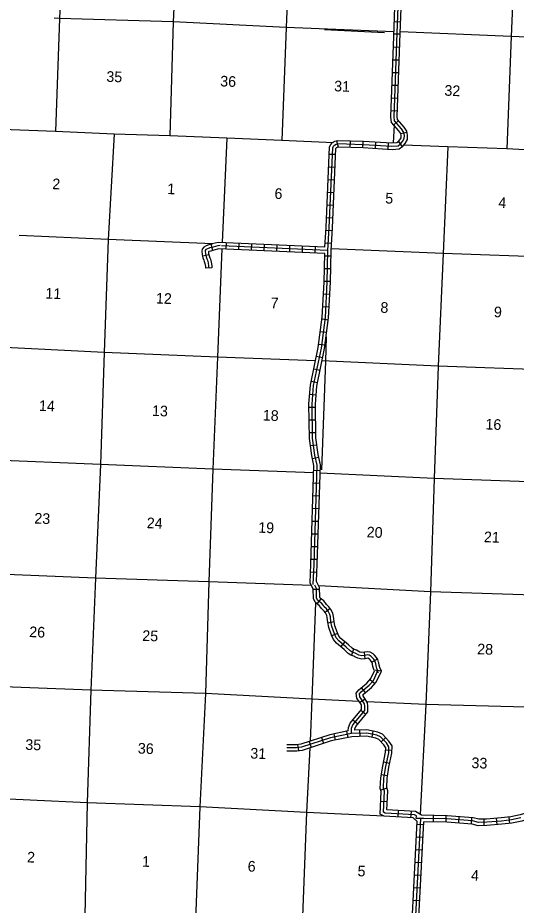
# Model space of a CAD drawing. Extents: x 291208 to 1127536, y 15644499 to 16741055.
# Drawn here: x 739330 to 762698, y 16472429 to 16514079 of the extents above; entities that cross this region are included whole.
import ezdxf

# ---------------------------------------------------------------- set-up
doc = ezdxf.new("R2010")
doc.units = 0
for name, color, linetype in [('L13', 7, 'Continuous'), ('L14', 7, 'Continuous'), ('L8', 7, 'Continuous'), ('L9', 7, 'Continuous')]:
    doc.layers.add(name, color=color, linetype=linetype)

msp = doc.modelspace()

# ---------------------------------------------------------------- linework, layer by layer
at = {"layer": 'L13'}
msp.add_line((756969, 16509037), (756935, 16508209), dxfattribs=at)
for points in [[(752307, 16523985), (752139, 16518918), (751913, 16513621), (751713, 16508323)], [(741634, 16522618), (741508, 16519299), (741292, 16514052), (741100, 16508737)], [(746721, 16516229), (746621, 16513886), (746452, 16508537)], [(762569, 16515782), (762459, 16513201), (762251, 16507920)], [(756963, 16513423), (751913, 16513621), (746621, 16513886), (741292, 16514052), (741040, 16514064)], [(772788, 16512797), (767778, 16512985), (762459, 16513201), (757262, 16513411)], [(754133, 16508209), (751713, 16508323), (749125, 16508433), (746452, 16508537), (743847, 16508614), (741100, 16508737), (738595, 16508837), (735713, 16508946), (733201, 16509063), (730561, 16509107), (727921, 16509160), (725159, 16509358), (722691, 16509574)], [(743847, 16508614), (743572, 16503679), (743387, 16498364), (743205, 16493116), (742978, 16487777), (742753, 16482530), (742586, 16477231), (742470, 16471939), (742159, 16466619), (742028, 16464114)], [(749125, 16508433), (748911, 16503528)], [(772655, 16507496), (770032, 16507597), (767570, 16507704), (764763, 16507786), (762251, 16507920), (759495, 16508017), (757416, 16508093)], [(759495, 16508017), (759277, 16503022), (759043, 16497733), (758843, 16492460), (758675, 16487136), (758458, 16481856), (758197, 16476691)], [(748480, 16503472), (743572, 16503679), (739395, 16503862)], [(748898, 16503228), (748698, 16498157), (748474, 16492901), (748290, 16487611), (748124, 16482371), (747872, 16477041), (747655, 16471744), (747396, 16466456), (747290, 16463880)], [(772313, 16502535), (769874, 16502642), (764538, 16502824), (759277, 16503022), (754023, 16503234)], [(753287, 16497982), (748698, 16498157), (743387, 16498364), (738095, 16498629), (732868, 16498842), (727523, 16499033), (722238, 16499248), (717077, 16499409), (711843, 16499681), (706568, 16499946), (701266, 16500195), (695964, 16500418), (693432, 16500509)], [(753784, 16499104), (753750, 16497965), (753572, 16492857)], [(772153, 16497196), (769697, 16497276), (764312, 16497544), (759043, 16497733), (753591, 16497972)], [(753206, 16492722), (748474, 16492901), (743205, 16493116), (737861, 16493340), (737844, 16493324), (735571, 16493420)], [(770508, 16492038), (769508, 16492095), (764162, 16492270), (758843, 16492460), (753506, 16492711)], [(753094, 16487429), (748290, 16487611), (742978, 16487777), (737642, 16488001), (732696, 16488250)], [(772801, 16486591), (769222, 16486741), (763995, 16486971), (758675, 16487136), (753438, 16487414)], [(753294, 16486626), (753123, 16482097), (753030, 16480132)], [(755329, 16481997), (753123, 16482097), (748124, 16482371), (742753, 16482530), (737434, 16482728), (732157, 16482951), (726780, 16483169), (721637, 16483388), (716443, 16483567), (711149, 16483807), (705899, 16484063), (700532, 16484363), (695930, 16484521)], [(767461, 16481545), (763737, 16481708), (758458, 16481856), (755698, 16481981)], [(753015, 16479812), (752871, 16476775), (752655, 16471511), (752387, 16466215), (752348, 16463730)], [(756489, 16476617), (752871, 16476775), (747872, 16477041), (742586, 16477231), (737226, 16477489), (731915, 16477663), (726586, 16477812), (721402, 16478083)]]:
    msp.add_lwpolyline(points, dxfattribs=at)
at = {"layer": 'L8'}
for p, q in [((756955, 16513207), (757175, 16518737)), ((756983, 16513901), (757281, 16513889)), ((756961, 16513329), (757260, 16513317)), ((756938, 16512708), (757236, 16512697)), ((756916, 16512112), (757214, 16512101)), ((756895, 16511516), (757193, 16511505)), ((756874, 16510919), (757172, 16510909)), ((756852, 16510323), (757151, 16510313)), ((756831, 16509727), (757129, 16509716)), ((756954, 16509056), (757179, 16509252)), ((757282, 16508655), (757575, 16508712)), ((754270, 16508308), (754346, 16508020)), ((754908, 16508303), (754898, 16508005)), ((755504, 16508283), (755495, 16507985)), ((756104, 16508249), (756086, 16507951)), ((756699, 16508214), (756682, 16507916)), ((757176, 16508272), (757349, 16508028)), ((753934, 16507684), (754232, 16507671)), ((753908, 16507088), (754206, 16507075)), ((753881, 16506492), (754179, 16506479)), ((753855, 16505896), (754153, 16505883)), ((753829, 16505300), (754127, 16505287)), ((753803, 16504704), (754101, 16504691)), ((753775, 16504110), (754073, 16504093)), ((748477, 16503160), (748393, 16503446)), ((753730, 16503319), (748725, 16503536)), ((753718, 16503019), (748757, 16503234)), ((749097, 16503220), (749110, 16503518)), ((749693, 16503195), (749706, 16503493)), ((750289, 16503169), (750302, 16503467)), ((750885, 16503143), (750898, 16503441)), ((751481, 16503117), (751494, 16503415)), ((752077, 16503091), (752090, 16503389)), ((752673, 16503065), (752686, 16503363)), ((753269, 16503039), (753282, 16503337)), ((753742, 16503514), (754040, 16503497)), ((748288, 16502955), (747998, 16502883)), ((753717, 16502913), (754015, 16502906)), ((748429, 16502350), (748131, 16502334)), ((753703, 16502317), (754001, 16502310)), ((753689, 16501720), (753987, 16501713)), ((753660, 16501128), (753958, 16501113)), ((753630, 16500533), (753928, 16500518)), ((753594, 16499950), (753890, 16499910)), ((753516, 16499358), (753811, 16499319)), ((753437, 16498767), (753733, 16498727)), ((753330, 16498191), (753622, 16498131)), ((753210, 16497606), (753502, 16497546)), ((753090, 16497022), (753382, 16496962)), ((753018, 16496412), (753316, 16496389)), ((752984, 16495803), (753282, 16495807)), ((752991, 16495207), (753290, 16495211)), ((752999, 16494610), (753297, 16494614)), ((753049, 16493998), (753345, 16494039)), ((753144, 16493397), (753435, 16493462)), ((753211, 16492847), (753509, 16492837)), ((753192, 16492250), (753490, 16492241)), ((753174, 16491654), (753472, 16491645)), ((753155, 16491058), (753453, 16491048)), ((753137, 16490461), (753435, 16490452)), ((753118, 16489865), (753416, 16489856)), ((753100, 16489269), (753398, 16489259)), ((753081, 16488672), (753379, 16488663)), ((753056, 16488079), (753354, 16488064)), ((753478, 16487253), (753180, 16487246)), ((753544, 16486808), (753355, 16486577)), ((753974, 16486356), (753740, 16486171)), ((754161, 16485727), (753868, 16485672)), ((754326, 16485189), (754052, 16485072)), ((754657, 16484792), (754465, 16484564)), ((755074, 16484445), (754973, 16484164)), ((755568, 16484297), (755597, 16484000)), ((756197, 16483977), (755933, 16483838)), ((756379, 16483422), (756035, 16483455)), ((755850, 16483027), (756072, 16482828)), ((755430, 16482639), (755619, 16482408)), ((755360, 16481952), (755610, 16482115)), ((755419, 16481585), (755648, 16481394)), ((755037, 16481127), (755266, 16480936)), ((753565, 16480303), (753656, 16480019)), ((754153, 16480470), (754214, 16480178)), ((754737, 16480591), (754798, 16480299)), ((755356, 16480647), (755364, 16480349)), ((755980, 16480602), (755923, 16480310)), ((756578, 16480302), (756359, 16480100)), ((752447, 16479970), (752490, 16479674)), ((752997, 16480120), (753088, 16479836)), ((756873, 16479691), (756575, 16479702)), ((756767, 16479080), (756475, 16479140)), ((756664, 16478498), (756370, 16478547)), ((756635, 16477924), (756350, 16477836)), ((756647, 16477281), (756349, 16477295)), ((757169, 16476869), (757152, 16476571)), ((757765, 16476834), (757748, 16476536)), ((758807, 16476641), (758802, 16476343)), ((759403, 16476631), (759398, 16476332)), ((760007, 16476589), (759985, 16476291)), ((760602, 16476544), (760580, 16476247)), ((762347, 16476570), (762382, 16476273)), ((758352, 16476210), (758054, 16476225)), ((761173, 16476468), (761180, 16476170)), ((761759, 16476508), (761784, 16476211)), ((758322, 16475614), (758024, 16475629)), ((758292, 16475018), (757994, 16475033)), ((758261, 16474422), (757963, 16474438)), ((758231, 16473827), (757933, 16473842)), ((758201, 16473231), (757903, 16473246)), ((758171, 16472635), (757873, 16472650))]:
    msp.add_line(p, q, dxfattribs=at)
for points in [[(753176, 16487476), (753223, 16488435), (753367, 16493082), (753261, 16493554), (753151, 16494352), (753131, 16495949), (753199, 16496815), (753563, 16498580), (753754, 16500018), (753837, 16501668), (753872, 16503162), (753931, 16504229), (754096, 16507981), (754130, 16508049), (754181, 16508103), (754257, 16508151), (754339, 16508172), (755531, 16508133), (756873, 16508054), (757158, 16508076), (757279, 16508162), (757366, 16508271), (757447, 16508407), (757453, 16508557), (757425, 16508700), (757322, 16508861), (756995, 16509236), (756970, 16509437), (757110, 16513350), (757323, 16518688)], [(753333, 16487621), (753373, 16488429), (753518, 16493097), (753409, 16493581), (753301, 16494364), (753281, 16495944), (753348, 16496794), (753711, 16498555), (753903, 16500004), (753987, 16501663), (754022, 16503157), (754081, 16504222), (754245, 16507943), (754255, 16507963), (754277, 16507987), (754317, 16508011), (754356, 16508022), (755524, 16507983), (756874, 16507904), (757211, 16507930), (757382, 16508051), (757490, 16508185), (757595, 16508363), (757603, 16508569), (757567, 16508757), (757443, 16508951), (757138, 16509300), (757120, 16509444), (757260, 16513344), (757467, 16518531)], [(753730, 16503319), (753781, 16504237), (753948, 16508020), (754006, 16508135), (754084, 16508220), (754197, 16508290), (754322, 16508323), (755538, 16508283), (756872, 16508204), (757105, 16508223), (757175, 16508272), (757242, 16508356), (757298, 16508451), (757302, 16508546), (757283, 16508644), (757202, 16508771), (756852, 16509171), (756820, 16509430), (756955, 16513207)], [(748725, 16503536), (748443, 16503462), (748293, 16503418), (748163, 16503380), (748045, 16503311), (747982, 16503216), (747963, 16503130), (747975, 16502973), (748013, 16502819), (748050, 16502705), (748076, 16502646), (748105, 16502546), (748127, 16502408), (748130, 16502334)], [(748815, 16503395), (748708, 16503376), (748483, 16503317), (748334, 16503274), (748223, 16503241), (748151, 16503199), (748122, 16503156), (748114, 16503119), (748124, 16502997), (748158, 16502860), (748190, 16502759), (748217, 16502698), (748251, 16502578), (748276, 16502424), (748280, 16502342)], [(748757, 16503234), (748523, 16503172), (748376, 16503130), (748282, 16503103), (748266, 16503093), (748272, 16503021), (748302, 16502901), (748330, 16502812), (748359, 16502749), (748398, 16502611), (748425, 16502439), (748430, 16502350)], [(753872, 16503162), (748884, 16503379)], [(753030, 16487556), (753073, 16488441), (753217, 16493068), (753113, 16493528), (753001, 16494341), (752981, 16495954), (753051, 16496836), (753415, 16498605), (753604, 16500031), (753687, 16501674), (753718, 16503019)], [(756049, 16483423), (756020, 16483487), (755983, 16483627), (755963, 16483739), (755958, 16483756), (755930, 16483842), (755905, 16483889), (755847, 16483953), (755812, 16483981), (755745, 16484021), (755736, 16484023), (755621, 16484001), (755453, 16483985), (755268, 16484017), (755129, 16484092), (755079, 16484126), (754946, 16484173), (754821, 16484248), (754629, 16484425), (754269, 16484727), (754124, 16484902), (754036, 16485105), (753906, 16485465), (753860, 16485710), (753840, 16485937), (753819, 16486027), (753756, 16486150), (753688, 16486235), (753571, 16486355), (753535, 16486404), (753463, 16486499), (753392, 16486546), (753266, 16486649), (753190, 16486822), (753179, 16487261), (753030, 16487556)], [(756230, 16483336), (756205, 16483442), (756162, 16483538), (756129, 16483660), (756109, 16483772), (756102, 16483799), (756068, 16483900), (756029, 16483975), (755951, 16484062), (755898, 16484104), (755797, 16484165), (755735, 16484175), (755600, 16484150), (755459, 16484136), (755318, 16484161), (755207, 16484221), (755147, 16484261), (755011, 16484309), (754912, 16484369), (754728, 16484538), (754376, 16484834), (754253, 16484981), (754176, 16485161), (754051, 16485504), (754009, 16485730), (753989, 16485961), (753960, 16486079), (753882, 16486232), (753801, 16486334), (753686, 16486452), (753655, 16486494), (753567, 16486610), (753481, 16486667), (753388, 16486742), (753339, 16486855), (753328, 16487299), (753249, 16487456)], [(756379, 16483422), (756304, 16483588), (756276, 16483693), (756256, 16483804), (756246, 16483842), (756207, 16483959), (756153, 16484062), (756054, 16484171), (755984, 16484228), (755850, 16484308), (755733, 16484327), (755579, 16484299), (755465, 16484287), (755368, 16484304), (755284, 16484350), (755215, 16484396), (755075, 16484446), (755002, 16484490), (754827, 16484651), (754482, 16484940), (754382, 16485060), (754315, 16485216), (754196, 16485544), (754157, 16485750), (754137, 16485985), (754102, 16486132), (754009, 16486313), (753914, 16486433), (753800, 16486550), (753775, 16486584), (753671, 16486720), (753570, 16486788), (753511, 16486836), (753488, 16486888), (753477, 16487336), (753333, 16487621)], [(754823, 16480610), (754829, 16480768), (754912, 16480979), (755446, 16481618), (755445, 16481757), (755438, 16481831), (755227, 16482154), (755194, 16482381), (755312, 16482544), (755698, 16482859), (755885, 16483068), (756049, 16483423)], [(754968, 16480487), (754978, 16480737), (755043, 16480901), (755596, 16481564), (755595, 16481765), (755583, 16481882), (755371, 16482208), (755351, 16482343), (755422, 16482440), (755802, 16482751), (756012, 16482984), (756186, 16483362), (756181, 16483454)], [(755124, 16480641), (755127, 16480705), (755174, 16480824), (755746, 16481510), (755745, 16481772), (755729, 16481934), (755515, 16482262), (755509, 16482304), (755532, 16482336), (755906, 16482642), (756139, 16482901), (756379, 16483422)], [(756327, 16477908), (756347, 16478410), (756437, 16478962), (756570, 16479608), (756579, 16479822), (756494, 16479952), (756252, 16480214), (756123, 16480269), (755675, 16480357), (754985, 16480337), (754029, 16480138), (752662, 16479698), (752412, 16479662), (751949, 16479664)], [(754823, 16480610), (753952, 16480429), (752594, 16479992), (752390, 16479962), (751950, 16479964)], [(756478, 16477928), (756496, 16478395), (756585, 16478935), (756720, 16479589), (756731, 16479865), (756613, 16480045), (756340, 16480340), (756168, 16480413), (755687, 16480508), (754968, 16480487), (753991, 16480283), (752628, 16479845), (752401, 16479812), (751950, 16479814)], [(756629, 16477948), (756646, 16478380), (756732, 16478907), (756869, 16479571), (756882, 16479907), (756731, 16480137), (756429, 16480465), (756212, 16480558), (755700, 16480658), (755124, 16480641)], [(758060, 16476354), (757860, 16476529), (756509, 16476608), (756319, 16476701), (756371, 16477765), (756327, 16477908)], [(762921, 16476525), (762475, 16476435), (762005, 16476378), (761317, 16476322), (760933, 16476313), (760652, 16476391), (759452, 16476481), (758359, 16476499), (758008, 16476505), (758021, 16476621), (757931, 16476675), (756548, 16476756), (756474, 16476792), (756522, 16477784), (756478, 16477928)], [(758264, 16476651), (757977, 16476823), (756629, 16476901), (756673, 16477803), (756629, 16477948)], [(765328, 16477572), (765306, 16477544), (764710, 16477337), (764511, 16477288), (763454, 16476852), (762883, 16476671), (762451, 16476583), (761990, 16476528), (761309, 16476472), (760951, 16476463), (760678, 16476539), (759459, 16476630), (758264, 16476651)], [(765566, 16477389), (765489, 16477290), (764812, 16477053), (764605, 16477002), (763556, 16476570), (762959, 16476380), (762499, 16476286), (762020, 16476229), (761325, 16476172), (760914, 16476162), (760626, 16476242), (759445, 16476331), (758360, 16476349)], [(738755, 16464110), (748129, 16463693), (748319, 16463643), (749036, 16462963), (749175, 16462890), (749431, 16462813), (750577, 16463494), (750815, 16463593), (751159, 16463621), (757466, 16463402), (757588, 16463522), (757669, 16464079), (757785, 16467809), (757816, 16468593), (758218, 16476502)], [(738760, 16464260), (748152, 16463842), (748394, 16463779), (749124, 16463086), (749231, 16463030), (749411, 16462976), (750510, 16463629), (750779, 16463741), (751155, 16463772), (757407, 16463554), (757447, 16463594), (757519, 16464092), (757635, 16467814), (757666, 16468600), (758060, 16476354)], [(757731, 16463466), (757818, 16464066), (757935, 16467803), (757966, 16468586), (758360, 16476349)]]:
    msp.add_lwpolyline(points, dxfattribs=at)
at = {"layer": 'L9'}
msp.add_line((756526, 16513377), (753716, 16513510), dxfattribs=at)

# ---------------------------------------------------------------- texts
at = {"layer": 'L14'}
for s, p in [('35', (743474, 16511077)), ('36', (748813, 16510860)), ('31', (754153, 16510630)), ('32', (759322, 16510424)), ('2', (740941, 16506038)), ('1', (746329, 16505807)), ('6', (751357, 16505584)), ('5', (756549, 16505367)), ('4', (761852, 16505161)), ('11', (740617, 16500904)), ('12', (745799, 16500673)), ('7', (751176, 16500452)), ('8', (756323, 16500238)), ('9', (761643, 16500030)), ('14', (740315, 16495630)), ('13', (745616, 16495395)), ('18', (750809, 16495182)), ('16', (761247, 16494761)), ('23', (740099, 16490346)), ('24', (745369, 16490128)), ('19', (750596, 16489915)), ('20', (755680, 16489698)), ('21', (761175, 16489471)), ('26', (739860, 16485016)), ('25', (745159, 16484839)), ('28', (760860, 16484211)), ('35', (739676, 16479726)), ('36', (744950, 16479550)), ('31', (750224, 16479318)), ('33', (760590, 16478869)), ('2', (739758, 16474442)), ('1', (745147, 16474241)), ('6', (750100, 16474015)), ('5', (755250, 16473792)), ('4', (760570, 16473589))]:
    msp.add_text(s, height=500, rotation=357.7079, dxfattribs=at).set_placement(p)

doc.saveas('drawing.dxf')
